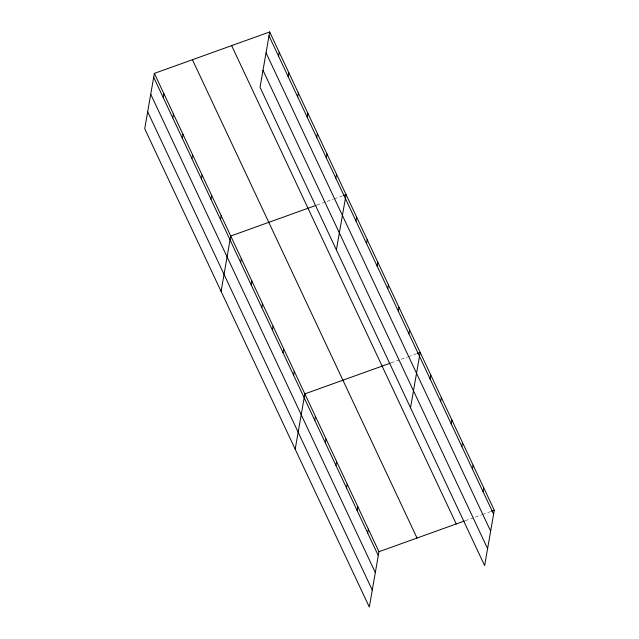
<?xml version="1.0" encoding="UTF-8"?>
<svg xmlns="http://www.w3.org/2000/svg" width="639" height="639" viewBox="0 0 639 639"><rect width="100%" height="100%" fill="white"/><g stroke="black" fill="none" stroke-linecap="round" stroke-linejoin="round"><path stroke-width="0.48" stroke-dasharray="3.19 2.4" d="M317.056 204.999L325.211 202.068M327.024 201.421L333.366 199.136M334.277 198.817L342.432 195.885M391.172 362.848L399.327 359.917M401.14 359.262L407.482 356.985M408.393 356.658L416.548 353.726M465.296 520.689L473.451 517.766M475.256 517.111L481.598 514.834M482.509 514.507L490.664 511.575"/><path stroke-width="0.96" d="M154.366 73.397L144.71 128.727L369.31 607.05L378.967 551.713L154.366 73.397L269.69 31.95L494.29 510.273L484.634 565.603L260.033 87.287L269.69 31.95M163.241 97.607L163.911 93.725M172.786 117.935L173.465 114.054M182.331 138.264L183.01 134.382M191.876 158.592L192.555 154.71M201.421 178.928L202.1 175.038M210.966 199.256L211.645 195.366M220.511 219.584L221.19 215.694M221.078 291.36L230.735 236.023L316.153 205.327M240.639 262.461L241.318 258.571M278.556 56.168L279.235 52.278M251.231 285.01L251.91 281.12M288.101 76.496L288.78 72.606M297.646 96.824L298.325 92.935M261.822 307.559L262.501 303.669M307.191 117.153L307.87 113.263M272.406 330.107L273.085 326.217M316.736 137.481L317.415 133.591M282.997 352.656L283.676 348.774M326.281 157.809L326.96 153.919M293.581 375.205L294.259 371.323M335.826 178.137L336.505 174.247M295.194 449.201L304.851 393.872L390.269 363.176M336.394 249.913L346.05 194.583L343.335 195.558M314.763 420.31L315.442 416.42M355.963 221.014L356.642 217.132M325.347 442.859L326.026 438.969M366.554 243.563L367.225 239.681M335.938 465.408L336.617 461.518M377.138 266.12L377.817 262.23M346.522 487.956L347.201 484.066M387.729 288.668L388.408 284.778M357.113 510.505L357.792 506.615M398.313 311.217L398.992 307.327M367.705 533.054L368.383 529.164M408.904 333.766L409.583 329.876M410.51 407.762L420.166 352.424L417.451 353.407M430.079 378.863L430.758 374.973M440.67 401.412L441.349 397.522M451.254 423.961L451.933 420.079M461.845 446.509L462.524 442.627M472.429 469.058L473.108 465.176M483.02 491.615L483.699 487.725M378.967 551.713L464.385 521.017M491.567 511.248L494.29 510.273M269.011 35.84L493.612 514.163M266.048 52.813L490.648 531.137M262.996 70.306L487.597 548.629M231.637 45.625L456.23 523.948M192.427 59.715L417.027 538.038M153.695 77.279L378.288 555.603M150.732 94.26L375.325 572.584M147.673 111.753L372.273 590.077"/></g></svg>
